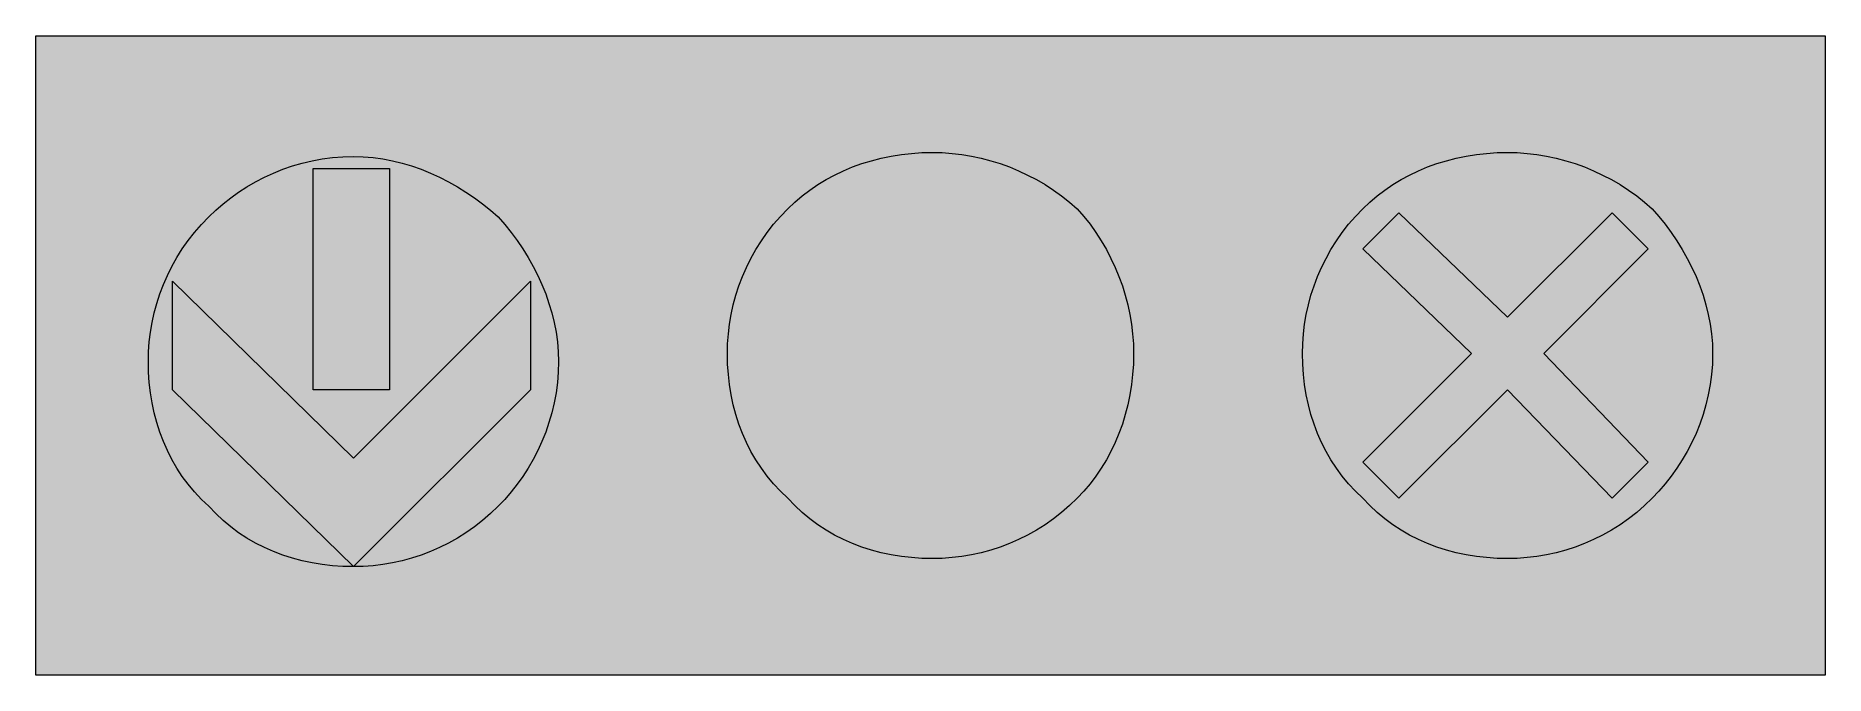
# Model space of a CAD drawing. Header units: metres. Extents: x 16 to 550, y 39 to 230.
import ezdxf

# ---------------------------------------------------------------- set-up
doc = ezdxf.new("R2010")
doc.units = ezdxf.units.M
for name, color, linetype, true_color in [('FILL_BLACK_000000', 7, 'Continuous', 0x000000), ('FILL_LIME_00FF00', 7, 'Continuous', 0x00ff00), ('FILL_RED_FF0000', 7, 'Continuous', 0xff0000), ('FILL_SILVER_C3C3C3', 7, 'Continuous', 0xc3c3c3), ('FILL_YELLOW_FFFF00', 7, 'Continuous', 0xffff00)]:
    doc.layers.add(name, color=color, linetype=linetype, true_color=true_color)

msp = doc.modelspace()

# ---------------------------------------------------------------- hatches: boundary and pattern name
at = {"layer": 'FILL_BLACK_000000', "true_color": 0x000000}
h = msp.add_hatch(color=7, dxfattribs=at)
h.dxf.hatch_style = 1
h.paths.add_polyline_path([(550.41, 230.16), (550.41, 39.36), (16.41, 39.36), (16.41, 230.16), (550.41, 230.16)])
at = {"layer": 'FILL_LIME_00FF00', "true_color": 0x00ff00}
h = msp.add_hatch(color=7, dxfattribs=at)
h.dxf.hatch_style = 1
h.paths.add_polyline_path([(99.21, 190.56), (122.01, 190.56), (122.01, 124.56), (99.21, 124.56), (99.21, 190.56)])
h = msp.add_hatch(color=7, dxfattribs=at)
h.dxf.hatch_style = 1
h.paths.add_polyline_path([(57.21, 124.56), (57.21, 156.96), (111.21, 104.16), (164.01, 156.96), (164.01, 124.56), (111.21, 71.76), (57.21, 124.56)])
at = {"layer": 'FILL_RED_FF0000', "true_color": 0xff0000}
h = msp.add_hatch(color=7, dxfattribs=at)
h.dxf.hatch_style = 1
h.paths.add_polyline_path([(486.81, 177.36), (497.61, 166.56), (466.41, 135.36), (497.61, 102.96), (486.81, 92.16), (455.61, 124.56), (423.21, 92.16), (412.41, 102.96), (444.81, 135.36), (412.41, 166.56), (423.21, 177.36), (455.61, 146.16), (486.81, 177.36)])
at = {"layer": 'FILL_SILVER_C3C3C3', "true_color": 0xc3c3c3}
h = msp.add_hatch(color=7, dxfattribs=at)
h.dxf.hatch_style = 1
h.paths.add_polyline_path([(172.33, 129.82), (172.08, 126.72), (171.67, 123.66), (171.12, 120.64), (170.41, 117.67), (169.56, 114.76), (168.58, 111.9), (167.46, 109.11), (166.22, 106.39), (164.85, 103.75), (163.37, 101.18), (161.78, 98.7), (160.08, 96.32), (158.28, 94.03), (156.39, 91.84), (154.41, 89.76), (152.12, 87.58), (149.75, 85.54), (147.3, 83.64), (144.79, 81.88), (142.22, 80.27), (139.58, 78.79), (136.89, 77.46), (134.16, 76.26), (131.38, 75.21), (128.57, 74.29), (125.73, 73.52), (122.85, 72.88), (119.96, 72.39), (117.05, 72.04), (114.13, 71.83), (111.21, 71.76), (108.07, 71.83), (104.97, 72.04), (101.91, 72.39), (98.89, 72.88), (95.92, 73.52), (93.01, 74.29), (90.15, 75.21), (87.36, 76.26), (84.64, 77.46), (82, 78.79), (79.43, 80.27), (76.95, 81.88), (74.57, 83.64), (72.28, 85.54), (70.09, 87.58), (68.01, 89.76), (65.83, 91.84), (63.79, 94.03), (61.89, 96.32), (60.13, 98.7), (58.52, 101.18), (57.04, 103.75), (55.71, 106.39), (54.51, 109.11), (53.46, 111.9), (52.54, 114.76), (51.77, 117.67), (51.13, 120.64), (50.64, 123.66), (50.29, 126.72), (50.08, 129.82), (50.01, 132.96), (50.08, 135.88), (50.29, 138.8), (50.64, 141.71), (51.13, 144.6), (51.77, 147.48), (52.54, 150.32), (53.46, 153.13), (54.51, 155.91), (55.71, 158.64), (57.04, 161.33), (58.52, 163.97), (60.13, 166.54), (61.89, 169.05), (63.79, 171.5), (65.83, 173.87), (68.01, 176.16), (70.09, 178.14), (72.28, 180.03), (74.57, 181.83), (76.95, 183.53), (79.43, 185.12), (82, 186.6), (84.64, 187.97), (87.36, 189.21), (90.15, 190.33), (93.01, 191.31), (95.92, 192.16), (98.89, 192.87), (101.91, 193.42), (104.97, 193.83), (108.07, 194.08), (111.21, 194.16), (114.13, 194.08), (117.05, 193.83), (119.96, 193.42), (122.85, 192.87), (125.73, 192.16), (128.57, 191.31), (131.38, 190.33), (134.16, 189.21), (136.89, 187.97), (139.58, 186.6), (142.22, 185.12), (144.79, 183.53), (147.3, 181.83), (149.75, 180.03), (152.12, 178.14), (154.41, 176.16), (156.39, 173.87), (158.28, 171.5), (160.08, 169.05), (161.78, 166.54), (163.37, 163.97), (164.85, 161.33), (166.22, 158.64), (167.46, 155.91), (168.58, 153.13), (169.56, 150.32), (170.41, 147.48), (171.12, 144.6), (171.67, 141.71), (172.08, 138.8), (172.33, 135.88), (172.41, 132.96), (172.33, 129.82)])
h = msp.add_hatch(color=7, dxfattribs=at)
h.dxf.hatch_style = 1
h.paths.add_polyline_path([(516.73, 132.22), (516.48, 129.12), (516.07, 126.06), (515.52, 123.04), (514.81, 120.07), (513.96, 117.16), (512.98, 114.3), (511.86, 111.51), (510.62, 108.79), (509.25, 106.15), (507.77, 103.58), (506.18, 101.1), (504.48, 98.72), (502.68, 96.43), (500.79, 94.24), (498.81, 92.16), (496.52, 89.98), (494.15, 87.94), (491.7, 86.04), (489.19, 84.28), (486.62, 82.67), (483.98, 81.19), (481.29, 79.86), (478.56, 78.66), (475.78, 77.61), (472.97, 76.69), (470.13, 75.92), (467.25, 75.28), (464.36, 74.79), (461.45, 74.44), (458.53, 74.23), (455.61, 74.16), (452.47, 74.23), (449.37, 74.44), (446.31, 74.79), (443.29, 75.28), (440.32, 75.92), (437.41, 76.69), (434.55, 77.61), (431.76, 78.66), (429.04, 79.86), (426.4, 81.19), (423.83, 82.67), (421.35, 84.28), (418.97, 86.04), (416.68, 87.94), (414.49, 89.98), (412.41, 92.16), (410.23, 94.24), (408.19, 96.43), (406.29, 98.72), (404.53, 101.1), (402.92, 103.58), (401.44, 106.15), (400.11, 108.79), (398.91, 111.51), (397.86, 114.3), (396.94, 117.16), (396.17, 120.07), (395.53, 123.04), (395.04, 126.06), (394.69, 129.12), (394.48, 132.22), (394.41, 135.36), (394.48, 138.28), (394.69, 141.2), (395.04, 144.11), (395.53, 147), (396.17, 149.88), (396.94, 152.72), (397.86, 155.53), (398.91, 158.31), (400.11, 161.04), (401.44, 163.73), (402.92, 166.37), (404.53, 168.94), (406.29, 171.45), (408.19, 173.9), (410.23, 176.27), (412.41, 178.56), (414.49, 180.53), (416.68, 182.38), (418.97, 184.12), (421.35, 185.74), (423.83, 187.24), (426.4, 188.62), (429.04, 189.88), (431.76, 191.01), (434.55, 192.02), (437.41, 192.89), (440.32, 193.64), (443.29, 194.25), (446.31, 194.74), (449.37, 195.08), (452.47, 195.29), (455.61, 195.36), (458.53, 195.29), (461.45, 195.08), (464.36, 194.74), (467.25, 194.25), (470.13, 193.64), (472.97, 192.89), (475.78, 192.02), (478.56, 191.01), (481.29, 189.88), (483.98, 188.62), (486.62, 187.24), (489.19, 185.74), (491.7, 184.12), (494.15, 182.38), (496.52, 180.53), (498.81, 178.56), (500.79, 176.27), (502.68, 173.9), (504.48, 171.45), (506.18, 168.94), (507.77, 166.37), (509.25, 163.73), (510.62, 161.04), (511.86, 158.31), (512.98, 155.53), (513.96, 152.72), (514.81, 149.88), (515.52, 147), (516.07, 144.11), (516.48, 141.2), (516.73, 138.28), (516.81, 135.36), (516.73, 132.22)])
at = {"layer": 'FILL_YELLOW_FFFF00', "true_color": 0xffff00}
h = msp.add_hatch(color=7, dxfattribs=at)
h.dxf.hatch_style = 1
h.paths.add_polyline_path([(343.94, 132.22), (343.73, 129.12), (343.39, 126.06), (342.9, 123.04), (342.29, 120.07), (341.54, 117.16), (340.67, 114.3), (339.66, 111.51), (338.53, 108.79), (337.27, 106.15), (335.89, 103.58), (334.39, 101.1), (332.77, 98.72), (331.03, 96.43), (329.18, 94.24), (327.21, 92.16), (324.92, 89.98), (322.55, 87.94), (320.1, 86.04), (317.59, 84.28), (315.02, 82.67), (312.38, 81.19), (309.69, 79.86), (306.96, 78.66), (304.18, 77.61), (301.37, 76.69), (298.53, 75.92), (295.65, 75.28), (292.76, 74.79), (289.85, 74.44), (286.93, 74.23), (284.01, 74.16), (280.87, 74.23), (277.77, 74.44), (274.71, 74.79), (271.69, 75.28), (268.72, 75.92), (265.81, 76.69), (262.95, 77.61), (260.16, 78.66), (257.44, 79.86), (254.8, 81.19), (252.23, 82.67), (249.75, 84.28), (247.37, 86.04), (245.08, 87.94), (242.89, 89.98), (240.81, 92.16), (238.63, 94.24), (236.59, 96.43), (234.69, 98.72), (232.93, 101.1), (231.32, 103.58), (229.84, 106.15), (228.51, 108.79), (227.31, 111.51), (226.26, 114.3), (225.34, 117.16), (224.57, 120.07), (223.93, 123.04), (223.44, 126.06), (223.09, 129.12), (222.88, 132.22), (222.81, 135.36), (222.88, 138.28), (223.09, 141.2), (223.44, 144.11), (223.93, 147), (224.57, 149.88), (225.34, 152.72), (226.26, 155.53), (227.31, 158.31), (228.51, 161.04), (229.84, 163.73), (231.32, 166.37), (232.93, 168.94), (234.69, 171.45), (236.59, 173.9), (238.63, 176.27), (240.81, 178.56), (242.89, 180.53), (245.08, 182.38), (247.37, 184.12), (249.75, 185.74), (252.23, 187.24), (254.8, 188.62), (257.44, 189.88), (260.16, 191.01), (262.95, 192.02), (265.81, 192.89), (268.72, 193.64), (271.69, 194.25), (274.71, 194.74), (277.77, 195.08), (280.87, 195.29), (284.01, 195.36), (286.93, 195.29), (289.85, 195.08), (292.76, 194.74), (295.65, 194.25), (298.53, 193.64), (301.37, 192.89), (304.18, 192.02), (306.96, 191.01), (309.69, 189.88), (312.38, 188.62), (315.02, 187.24), (317.59, 185.74), (320.1, 184.12), (322.55, 182.38), (324.92, 180.53), (327.21, 178.56), (329.18, 176.27), (331.03, 173.9), (332.77, 171.45), (334.39, 168.94), (335.89, 166.37), (337.27, 163.73), (338.53, 161.04), (339.66, 158.31), (340.67, 155.53), (341.54, 152.72), (342.29, 149.88), (342.9, 147), (343.39, 144.11), (343.73, 141.2), (343.94, 138.28), (344.01, 135.36), (343.94, 132.22)])

# ---------------------------------------------------------------- linework, layer by layer
at = {"layer": 'FILL_BLACK_000000', "lineweight": 0, "true_color": 0x000000}
msp.add_lwpolyline([(550.41, 230.16), (550.41, 39.36), (16.41, 39.36), (16.41, 230.16)], close=True, dxfattribs=at)
at = {"layer": 'FILL_LIME_00FF00', "lineweight": 0, "true_color": 0x00ff00}
for points in [[(99.21, 190.56), (122.01, 190.56), (122.01, 124.56), (99.21, 124.56)], [(57.21, 124.56), (57.21, 156.96), (111.21, 104.16), (164.01, 156.96), (164.01, 124.56), (111.21, 71.76)]]:
    msp.add_lwpolyline(points, close=True, dxfattribs=at)
at = {"layer": 'FILL_RED_FF0000', "lineweight": 0, "true_color": 0xff0000}
msp.add_lwpolyline([(486.81, 177.36), (497.61, 166.56), (466.41, 135.36), (497.61, 102.96), (486.81, 92.16), (455.61, 124.56), (423.21, 92.16), (412.41, 102.96), (444.81, 135.36), (412.41, 166.56), (423.21, 177.36), (455.61, 146.16)], close=True, dxfattribs=at)
at = {"layer": 'FILL_SILVER_C3C3C3', "lineweight": 0, "true_color": 0xc3c3c3}
for points in [[(172.33, 129.82), (172.08, 126.72), (171.67, 123.66), (171.12, 120.64), (170.41, 117.67), (169.56, 114.76), (168.58, 111.9), (167.46, 109.11), (166.22, 106.39), (164.85, 103.75), (163.37, 101.18), (161.78, 98.7), (160.08, 96.32), (158.28, 94.03), (156.39, 91.84), (154.41, 89.76), (152.12, 87.58), (149.75, 85.54), (147.3, 83.64), (144.79, 81.88), (142.22, 80.27), (139.58, 78.79), (136.89, 77.46), (134.16, 76.26), (131.38, 75.21), (128.57, 74.29), (125.73, 73.52), (122.85, 72.88), (119.96, 72.39), (117.05, 72.04), (114.13, 71.83), (111.21, 71.76), (108.07, 71.83), (104.97, 72.04), (101.91, 72.39), (98.89, 72.88), (95.92, 73.52), (93.01, 74.29), (90.15, 75.21), (87.36, 76.26), (84.64, 77.46), (82, 78.79), (79.43, 80.27), (76.95, 81.88), (74.57, 83.64), (72.28, 85.54), (70.09, 87.58), (68.01, 89.76), (65.83, 91.84), (63.79, 94.03), (61.89, 96.32), (60.13, 98.7), (58.52, 101.18), (57.04, 103.75), (55.71, 106.39), (54.51, 109.11), (53.46, 111.9), (52.54, 114.76), (51.77, 117.67), (51.13, 120.64), (50.64, 123.66), (50.29, 126.72), (50.08, 129.82), (50.01, 132.96), (50.08, 135.88), (50.29, 138.8), (50.64, 141.71), (51.13, 144.6), (51.77, 147.48), (52.54, 150.32), (53.46, 153.13), (54.51, 155.91), (55.71, 158.64), (57.04, 161.33), (58.52, 163.97), (60.13, 166.54), (61.89, 169.05), (63.79, 171.5), (65.83, 173.87), (68.01, 176.16), (70.09, 178.14), (72.28, 180.03), (74.57, 181.83), (76.95, 183.53), (79.43, 185.12), (82, 186.6), (84.64, 187.97), (87.36, 189.21), (90.15, 190.33), (93.01, 191.31), (95.92, 192.16), (98.89, 192.87), (101.91, 193.42), (104.97, 193.83), (108.07, 194.08), (111.21, 194.16), (114.13, 194.08), (117.05, 193.83), (119.96, 193.42), (122.85, 192.87), (125.73, 192.16), (128.57, 191.31), (131.38, 190.33), (134.16, 189.21), (136.89, 187.97), (139.58, 186.6), (142.22, 185.12), (144.79, 183.53), (147.3, 181.83), (149.75, 180.03), (152.12, 178.14), (154.41, 176.16), (156.39, 173.87), (158.28, 171.5), (160.08, 169.05), (161.78, 166.54), (163.37, 163.97), (164.85, 161.33), (166.22, 158.64), (167.46, 155.91), (168.58, 153.13), (169.56, 150.32), (170.41, 147.48), (171.12, 144.6), (171.67, 141.71), (172.08, 138.8), (172.33, 135.88), (172.41, 132.96)], [(516.73, 132.22), (516.48, 129.12), (516.07, 126.06), (515.52, 123.04), (514.81, 120.07), (513.96, 117.16), (512.98, 114.3), (511.86, 111.51), (510.62, 108.79), (509.25, 106.15), (507.77, 103.58), (506.18, 101.1), (504.48, 98.72), (502.68, 96.43), (500.79, 94.24), (498.81, 92.16), (496.52, 89.98), (494.15, 87.94), (491.7, 86.04), (489.19, 84.28), (486.62, 82.67), (483.98, 81.19), (481.29, 79.86), (478.56, 78.66), (475.78, 77.61), (472.97, 76.69), (470.13, 75.92), (467.25, 75.28), (464.36, 74.79), (461.45, 74.44), (458.53, 74.23), (455.61, 74.16), (452.47, 74.23), (449.37, 74.44), (446.31, 74.79), (443.29, 75.28), (440.32, 75.92), (437.41, 76.69), (434.55, 77.61), (431.76, 78.66), (429.04, 79.86), (426.4, 81.19), (423.83, 82.67), (421.35, 84.28), (418.97, 86.04), (416.68, 87.94), (414.49, 89.98), (412.41, 92.16), (410.23, 94.24), (408.19, 96.43), (406.29, 98.72), (404.53, 101.1), (402.92, 103.58), (401.44, 106.15), (400.11, 108.79), (398.91, 111.51), (397.86, 114.3), (396.94, 117.16), (396.17, 120.07), (395.53, 123.04), (395.04, 126.06), (394.69, 129.12), (394.48, 132.22), (394.41, 135.36), (394.48, 138.28), (394.69, 141.2), (395.04, 144.11), (395.53, 147), (396.17, 149.88), (396.94, 152.72), (397.86, 155.53), (398.91, 158.31), (400.11, 161.04), (401.44, 163.73), (402.92, 166.37), (404.53, 168.94), (406.29, 171.45), (408.19, 173.9), (410.23, 176.27), (412.41, 178.56), (414.49, 180.53), (416.68, 182.38), (418.97, 184.12), (421.35, 185.74), (423.83, 187.24), (426.4, 188.62), (429.04, 189.88), (431.76, 191.01), (434.55, 192.02), (437.41, 192.89), (440.32, 193.64), (443.29, 194.25), (446.31, 194.74), (449.37, 195.08), (452.47, 195.29), (455.61, 195.36), (458.53, 195.29), (461.45, 195.08), (464.36, 194.74), (467.25, 194.25), (470.13, 193.64), (472.97, 192.89), (475.78, 192.02), (478.56, 191.01), (481.29, 189.88), (483.98, 188.62), (486.62, 187.24), (489.19, 185.74), (491.7, 184.12), (494.15, 182.38), (496.52, 180.53), (498.81, 178.56), (500.79, 176.27), (502.68, 173.9), (504.48, 171.45), (506.18, 168.94), (507.77, 166.37), (509.25, 163.73), (510.62, 161.04), (511.86, 158.31), (512.98, 155.53), (513.96, 152.72), (514.81, 149.88), (515.52, 147), (516.07, 144.11), (516.48, 141.2), (516.73, 138.28), (516.81, 135.36)]]:
    msp.add_lwpolyline(points, close=True, dxfattribs=at)
at = {"layer": 'FILL_YELLOW_FFFF00', "lineweight": 0, "true_color": 0xffff00}
msp.add_lwpolyline([(343.94, 132.22), (343.73, 129.12), (343.39, 126.06), (342.9, 123.04), (342.29, 120.07), (341.54, 117.16), (340.67, 114.3), (339.66, 111.51), (338.53, 108.79), (337.27, 106.15), (335.89, 103.58), (334.39, 101.1), (332.77, 98.72), (331.03, 96.43), (329.18, 94.24), (327.21, 92.16), (324.92, 89.98), (322.55, 87.94), (320.1, 86.04), (317.59, 84.28), (315.02, 82.67), (312.38, 81.19), (309.69, 79.86), (306.96, 78.66), (304.18, 77.61), (301.37, 76.69), (298.53, 75.92), (295.65, 75.28), (292.76, 74.79), (289.85, 74.44), (286.93, 74.23), (284.01, 74.16), (280.87, 74.23), (277.77, 74.44), (274.71, 74.79), (271.69, 75.28), (268.72, 75.92), (265.81, 76.69), (262.95, 77.61), (260.16, 78.66), (257.44, 79.86), (254.8, 81.19), (252.23, 82.67), (249.75, 84.28), (247.37, 86.04), (245.08, 87.94), (242.89, 89.98), (240.81, 92.16), (238.63, 94.24), (236.59, 96.43), (234.69, 98.72), (232.93, 101.1), (231.32, 103.58), (229.84, 106.15), (228.51, 108.79), (227.31, 111.51), (226.26, 114.3), (225.34, 117.16), (224.57, 120.07), (223.93, 123.04), (223.44, 126.06), (223.09, 129.12), (222.88, 132.22), (222.81, 135.36), (222.88, 138.28), (223.09, 141.2), (223.44, 144.11), (223.93, 147), (224.57, 149.88), (225.34, 152.72), (226.26, 155.53), (227.31, 158.31), (228.51, 161.04), (229.84, 163.73), (231.32, 166.37), (232.93, 168.94), (234.69, 171.45), (236.59, 173.9), (238.63, 176.27), (240.81, 178.56), (242.89, 180.53), (245.08, 182.38), (247.37, 184.12), (249.75, 185.74), (252.23, 187.24), (254.8, 188.62), (257.44, 189.88), (260.16, 191.01), (262.95, 192.02), (265.81, 192.89), (268.72, 193.64), (271.69, 194.25), (274.71, 194.74), (277.77, 195.08), (280.87, 195.29), (284.01, 195.36), (286.93, 195.29), (289.85, 195.08), (292.76, 194.74), (295.65, 194.25), (298.53, 193.64), (301.37, 192.89), (304.18, 192.02), (306.96, 191.01), (309.69, 189.88), (312.38, 188.62), (315.02, 187.24), (317.59, 185.74), (320.1, 184.12), (322.55, 182.38), (324.92, 180.53), (327.21, 178.56), (329.18, 176.27), (331.03, 173.9), (332.77, 171.45), (334.39, 168.94), (335.89, 166.37), (337.27, 163.73), (338.53, 161.04), (339.66, 158.31), (340.67, 155.53), (341.54, 152.72), (342.29, 149.88), (342.9, 147), (343.39, 144.11), (343.73, 141.2), (343.94, 138.28), (344.01, 135.36)], close=True, dxfattribs=at)

doc.saveas('drawing.dxf')
